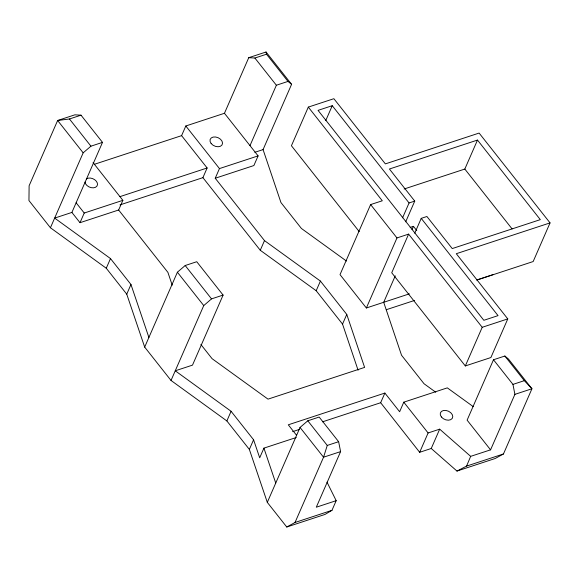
<?xml version="1.0" encoding="UTF-8"?>
<svg xmlns="http://www.w3.org/2000/svg" width="579" height="579" viewBox="0 0 579 579"><rect width="100%" height="100%" fill="white"/><g stroke="black" fill="none" stroke-linecap="round" stroke-linejoin="round"><path stroke-width="0.87" d="M326.997 482.133L336.189 500.676L316.3 507.211L340.59 451.613L338.628 441.697L327.265 445.432L323.545 457.215L295.029 522.475L286.757 527.006L267.303 502.369L249.361 449.427L226.867 420.94L171.029 380.461L144.678 347.096L126.743 294.161L106.268 268.236L50.431 227.757L28.95 200.551L29.116 185.758L57.632 120.49L74.879 114.823L81.017 115.178L102.505 142.376L71.897 212.428L54.658 218.095L110.495 258.574L130.963 284.499L148.897 337.434M456.969 471.067L466.573 466.095L470.662 456.353L490.565 449.847L514.897 394.364L512.958 384.398L493.489 359.762L504.859 356.027L508.427 358.994L531.942 388.762L503.455 453.979L495.175 458.503L456.969 471.067L431.246 448.486L419.666 452.293L380.664 402.723L384.883 393.061L399.633 411.741L403.787 402.173L447.314 387.865L473.296 406.661M50.431 227.757L83.166 152.827L90.939 146.183L102.505 142.376M71.897 212.428L80.011 222.691L84.23 213.029L122.864 200.334L93.081 162.619M80.011 222.691L118.644 209.996L122.864 200.334M106.268 268.236L110.495 258.574M94.406 164.298L181.596 135.645L185.816 125.983L224.457 113.281L248.746 57.683L266.05 51.994L291.584 84.331L263.069 149.599L280.953 202.556L301.42 228.473L346.452 261.049M126.743 294.161L130.963 284.499M119.991 204.894L202.911 177.644L207.13 167.982L181.596 135.645M200.884 344.491L212.095 358.691L268.019 399.141L364.611 367.397L346.763 314.433L320.411 281.068L264.487 240.611L215.236 178.245L219.463 168.583L258.096 155.889L224.457 113.281M144.678 347.096L177.391 272.217L185.186 265.522L196.751 261.722L223.096 295.087L192.496 365.132L175.249 370.799L231.086 411.278L253.58 439.765L259.696 457.801L263.915 448.139L296.245 437.514M249.99 145.618L276.371 85.236L287.995 81.415L291.584 84.331M258.096 155.889L253.877 165.551L215.236 178.245M171.029 380.461L203.743 305.582L211.53 298.887L223.096 295.087M476.915 280.033L533.165 261.542L550.05 222.893L479.115 133.069L385.361 163.886L333.88 98.698L308.31 107.101L291.425 145.742L359.233 231.607M358.09 370.22L342.536 324.095L316.192 290.73L260.268 250.273L264.487 240.611M325.767 120.541L332.252 105.696L409.064 202.961L402.579 217.813M226.867 420.94L231.086 411.278M316.192 290.73L320.411 281.068M249.361 449.427L253.58 439.765M308.31 107.101L382.292 200.783L370.618 204.575L340.018 274.627L366.362 307.985L409.339 293.864M342.536 324.095L346.763 314.433M267.303 502.369L300.038 427.44L307.804 420.788L319.167 417.054L338.628 441.697M366.362 307.985L396.97 237.94L408.615 234.111L482.206 327.301L465.321 365.95L391.73 272.76L408.615 234.111M405.705 221.8L414.745 201.094L389.414 169.017L477.487 140.067L540.316 219.629L452.242 248.572L426.911 216.495L421.223 218.363L414.738 233.207M412.038 229.566L413.449 226.346L416.764 230.543M395.247 275.85L383.696 302.289L401.544 355.26L424.045 383.747L435.763 392.229M404.113 189.007L464.821 169.054L477.487 140.067M286.757 527.006L324.985 514.442L331.962 510.338L336.189 500.676M419.666 452.293L428.105 432.969L439.685 429.162L470.662 456.353M431.246 448.486L439.685 429.162M550.05 222.893L456.295 253.711L507.776 318.899L490.891 357.54L465.321 365.95M493.489 359.762L467.108 420.151L490.565 449.847M83.166 152.827L57.632 120.49L69.458 118.977L81.017 115.178M248.746 57.683L254.89 58.03L266.506 54.216L287.995 81.415M332.252 105.696L318.045 110.365L483.834 320.303L498.041 315.627L421.223 218.363M119.94 196.636L207.13 167.982M254.832 152.306L263.069 149.599M409.064 202.961L414.745 201.094M410.2 227.417L413.449 226.346M386.309 309.707L414.506 300.443M476.879 279.939L493.113 274.605M482.206 327.301L507.776 318.899M384.883 393.061L288.284 424.805L296.484 435.184M292.612 431.659L299.452 429.408M322.532 421.823L380.664 402.723M512.958 384.398L524.321 380.664L531.942 388.762L514.897 394.364M340.59 451.613L323.545 457.215L300.038 427.44M295.029 522.475L331.962 510.338M466.573 466.095L503.455 453.979M504.859 356.027L524.321 380.664M464.821 169.054L512.082 228.9M254.89 58.03L276.371 85.236M370.618 204.575L396.97 237.94M185.816 125.983L219.463 168.583M403.787 402.173L428.105 432.969M202.911 177.644L260.268 250.273M69.458 118.977L90.939 146.183M185.186 265.522L211.53 298.887M307.804 420.788L327.265 445.432M177.391 272.217L203.743 305.582M118.644 209.996L167.896 272.362L172.216 285.172M76.124 202.766L84.23 213.029M263.915 448.139L275.742 483.045M266.05 51.994L266.506 54.216M86.38 178.904A6.564 4.531 23.6 0 1 96.346 181.249A6.564 4.531 23.6 0 1 93.429 187.828A6.564 4.531 23.6 0 1 84.975 182.074M441.379 416.967A6.564 4.531 23.6 0 0 452.206 418.451A6.564 4.531 23.6 0 0 445.888 410.446A6.564 4.531 23.6 0 0 441.379 416.967M211.14 143.52A6.564 4.531 23.6 0 0 221.974 145.003A6.564 4.531 23.6 0 0 215.656 136.999A6.564 4.531 23.6 0 0 211.14 143.52"/></g></svg>
